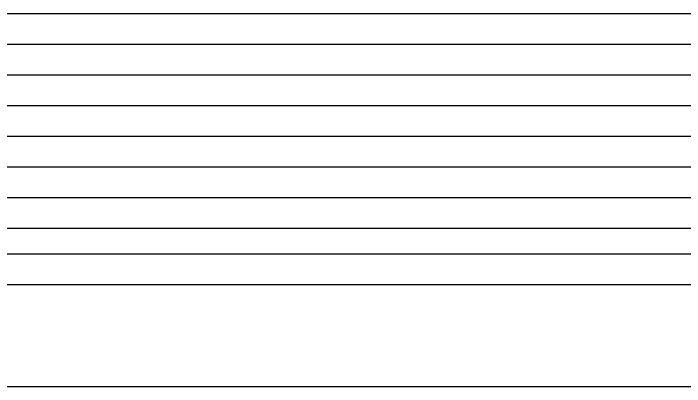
# Model space of a CAD drawing. Extents: x 529262 to 576451, y 2694391 to 2717535.
# Drawn here: x 571606.8 to 571869.7, y 2706953.4 to 2707099.4 of the extents above; entities that cross this region are included whole.
import ezdxf

# ---------------------------------------------------------------- set-up
doc = ezdxf.new("R2010")
doc.units = 0
doc.layers.add('PP-COM', color=7, linetype='Continuous')
doc.layers.add('纵断_分栏线', color=5, linetype='Continuous')

msp = doc.modelspace()

# ---------------------------------------------------------------- linework, layer by layer
at = {"layer": 'PP-COM'}
msp.add_line((571451.2693094312, 2706953.360896768), (576451.2693094312, 2706953.360896768), dxfattribs=at)
at = {"layer": '纵断_分栏线'}
for p, q in [((571556.2693094312, 2707099.360896768), (573725.2192240072, 2707099.360896768)), ((571556.2693094312, 2707087.360896768), (573725.2192240072, 2707087.360896768)), ((571556.2693094312, 2707075.360896768), (573725.2192240072, 2707075.360896768)), ((571556.2693094312, 2707063.360896768), (573725.2192240072, 2707063.360896768)), ((571556.2693094312, 2707051.360896768), (573725.2192240072, 2707051.360896768)), ((571556.2693094312, 2707039.360896768), (573725.2192240072, 2707039.360896768)), ((571556.2693094312, 2707027.360896768), (573725.2192240072, 2707027.360896768)), ((571556.2693094312, 2707015.360896768), (573725.2192240072, 2707015.360896768)), ((571556.2693094312, 2707005.360896768), (573725.2192240072, 2707005.360896768)), ((571556.2693094312, 2706993.360896768), (573725.2192240072, 2706993.360896768))]:
    msp.add_line(p, q, dxfattribs=at)

doc.saveas('drawing.dxf')
